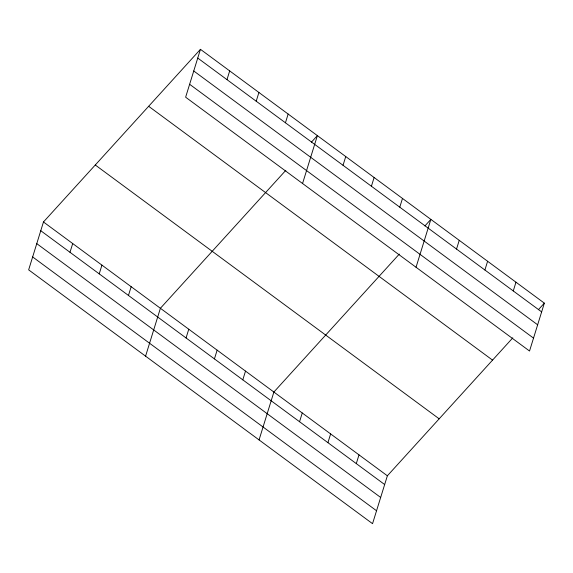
<?xml version="1.0" encoding="UTF-8"?>
<svg xmlns="http://www.w3.org/2000/svg" width="573" height="573" viewBox="0 0 573 573"><rect width="100%" height="100%" fill="white"/><g stroke="black" fill="none" stroke-linecap="round" stroke-linejoin="round"><path stroke-width="0.86" d="M200.45 49.321L185.631 97.202L529.531 351.027L544.35 303.146L200.45 49.321L43.469 221.973L28.65 269.854L372.55 523.679L387.369 475.798L512.792 337.855M69.999 252.292L72.707 243.554M99.229 273.873L101.937 265.127M128.459 295.446L131.167 286.701M226.98 79.64L229.687 70.894M145.578 356.155L160.397 308.274L285.82 170.331M256.21 101.213L258.917 92.468M186.06 337.963L188.768 329.217M285.44 122.787L288.147 114.041M214.431 358.899L217.138 350.16M302.558 183.503L317.378 135.622L311.426 142.168M242.802 379.842L245.509 371.096M343.041 165.303L345.748 156.558M259.06 439.921L273.88 392.039L399.302 254.09M371.411 186.246L374.119 177.501M299.55 421.721L302.258 412.983M399.782 207.182L402.49 198.444M327.921 442.664L330.628 433.919M416.041 267.262L430.86 219.38L424.908 225.934M356.291 463.607L358.999 454.862M456.531 249.069L459.238 240.323M484.901 270.005L487.609 261.259M513.272 290.948L515.979 282.203M538.398 309.692L544.35 303.146M197.742 58.059L541.643 311.891M193.746 70.98L537.646 324.805M189.627 84.281L533.527 338.113M148.651 106.292L492.544 360.123M95.276 164.995L439.176 418.827M43.469 221.973L387.369 475.798M40.762 230.718L384.662 484.543M36.765 243.632L380.665 497.457M32.647 256.94L376.547 510.765"/></g></svg>
